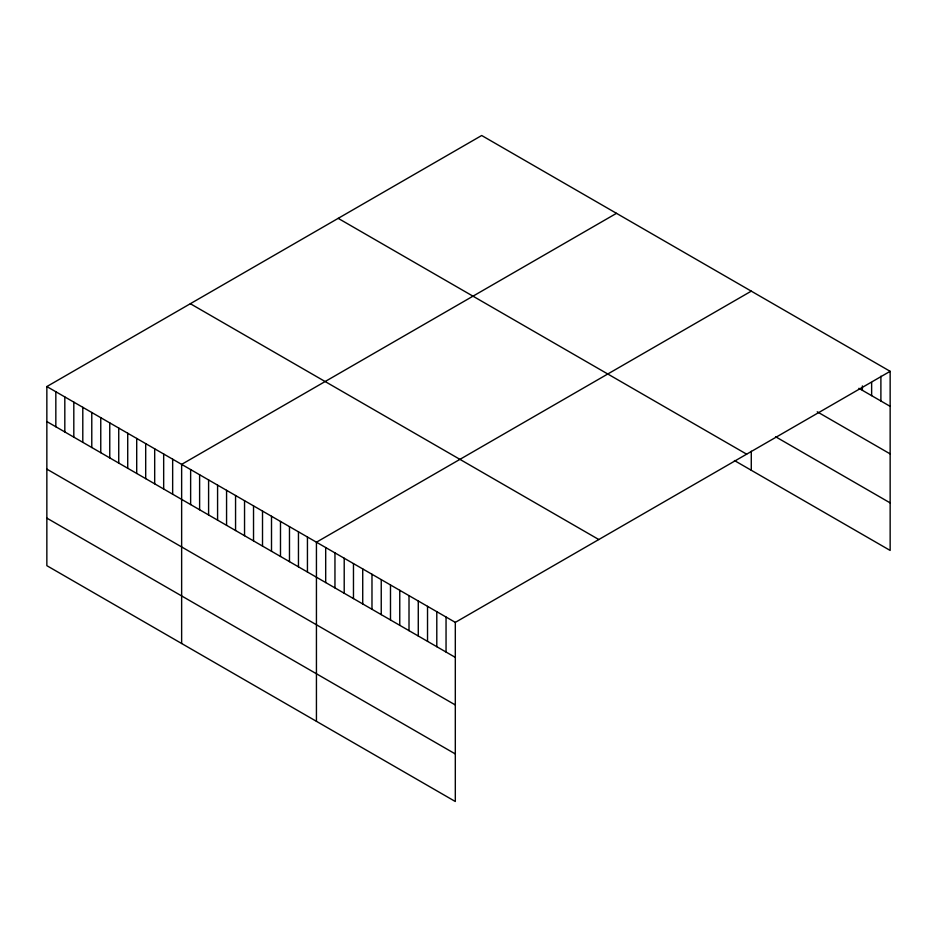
<?xml version="1.0" encoding="UTF-8"?>
<svg xmlns="http://www.w3.org/2000/svg" width="937" height="937" viewBox="0 0 937 937"><rect width="100%" height="100%" fill="white"/><g stroke="black" fill="none" stroke-linecap="round" stroke-linejoin="round"><path stroke-width="1.41" d="M890.15 371.321L455.312 622.379L455.312 801.498L46.85 565.679L46.85 386.559L481.688 135.502L890.15 371.321L890.15 550.441L734.421 460.535M616.487 213.331L181.637 464.377L181.637 643.496M751.275 291.149L316.437 542.207L316.437 721.314M858.901 388.305L890.15 406.342M817.24 411.8L890.15 453.895M775.578 436.736L890.15 502.888M338.198 218.356L746.648 454.176M190.352 303.717L598.802 539.536M46.85 386.559L455.312 622.379M46.85 421.568L455.312 657.387M46.85 469.121L455.312 704.952M46.85 518.114L455.312 753.945M880.897 376.194L880.897 400.989M871.633 382.519L871.633 395.648M862.38 385.927L862.38 390.307M751.275 451.236L751.275 470.257M446.047 617.038L446.047 652.047M436.794 611.685L436.794 646.706M427.53 606.344L427.53 641.353M418.277 601.004L418.277 636.012M409.012 595.651L409.012 630.671M399.759 590.31L399.759 625.319M390.495 584.969L390.495 619.978M381.242 579.616L381.242 614.637M371.977 574.276L371.977 609.284M362.724 568.923L362.724 603.943M353.472 563.582L353.472 598.591M344.207 558.241L344.207 593.25M334.954 552.889L334.954 587.909M325.689 547.548L325.689 582.556M307.441 537.018L307.441 572.027M298.458 531.829L298.458 566.838M289.474 526.641L289.474 561.65M280.491 521.452L280.491 556.461M271.507 516.264L271.507 551.272M262.512 511.075L262.512 546.084M253.529 505.886L253.529 540.895M244.545 500.698L244.545 535.706M235.562 495.509L235.562 530.518M226.567 490.32L226.567 525.329M217.583 485.132L217.583 520.14M208.6 479.943L208.6 514.952M199.616 474.754L199.616 509.775M190.633 469.566L190.633 504.586M172.654 459.189L172.654 494.209M163.67 454L163.67 489.02M154.687 448.811L154.687 483.832M145.692 443.634L145.692 478.643M136.708 438.446L136.708 473.454M127.725 433.257L127.725 468.266M118.741 428.068L118.741 463.077M109.758 422.88L109.758 457.888M100.763 417.691L100.763 452.7M91.779 412.503L91.779 447.511M82.796 407.314L82.796 442.323M73.812 402.125L73.812 437.134M64.817 396.937L64.817 431.945M55.833 391.748L55.833 426.757"/></g></svg>
